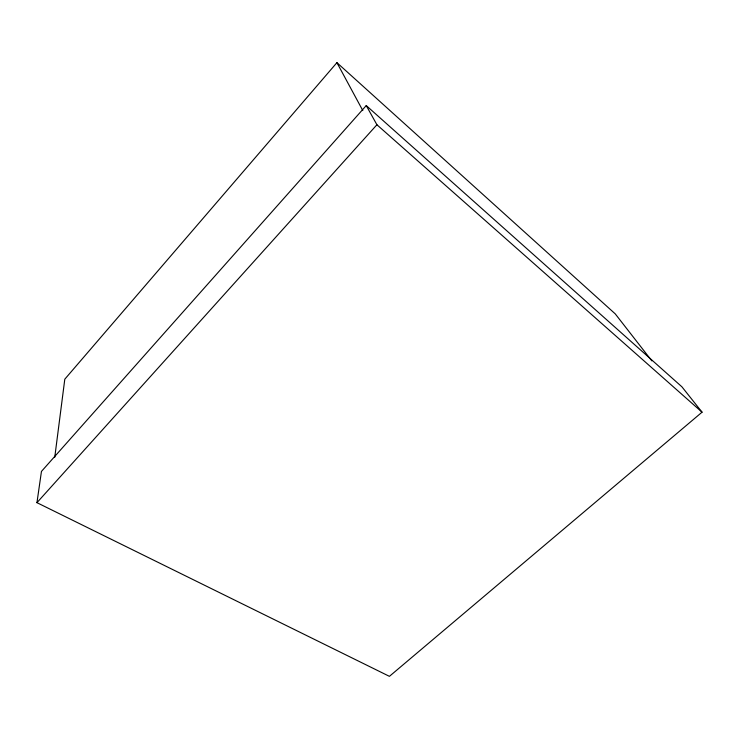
<?xml version="1.0" encoding="UTF-8"?>
<svg xmlns="http://www.w3.org/2000/svg" width="739" height="739" viewBox="0 0 739 739"><rect width="100%" height="100%" fill="white"/><g stroke="black" fill="none" stroke-linecap="round" stroke-linejoin="round"><path stroke-width="1.11" d="M54.751 457.312L64.801 379.181L336.919 62.658L615.245 313.872L651.853 360.881M36.95 502.668L41.449 471.427L366.239 105.566L681.921 386.82L702.05 412.177L389.416 676.342L36.95 502.668L376.908 124.752L366.239 105.566M376.908 124.752L702.05 412.177M336.919 62.658L362.812 110.591"/></g></svg>
